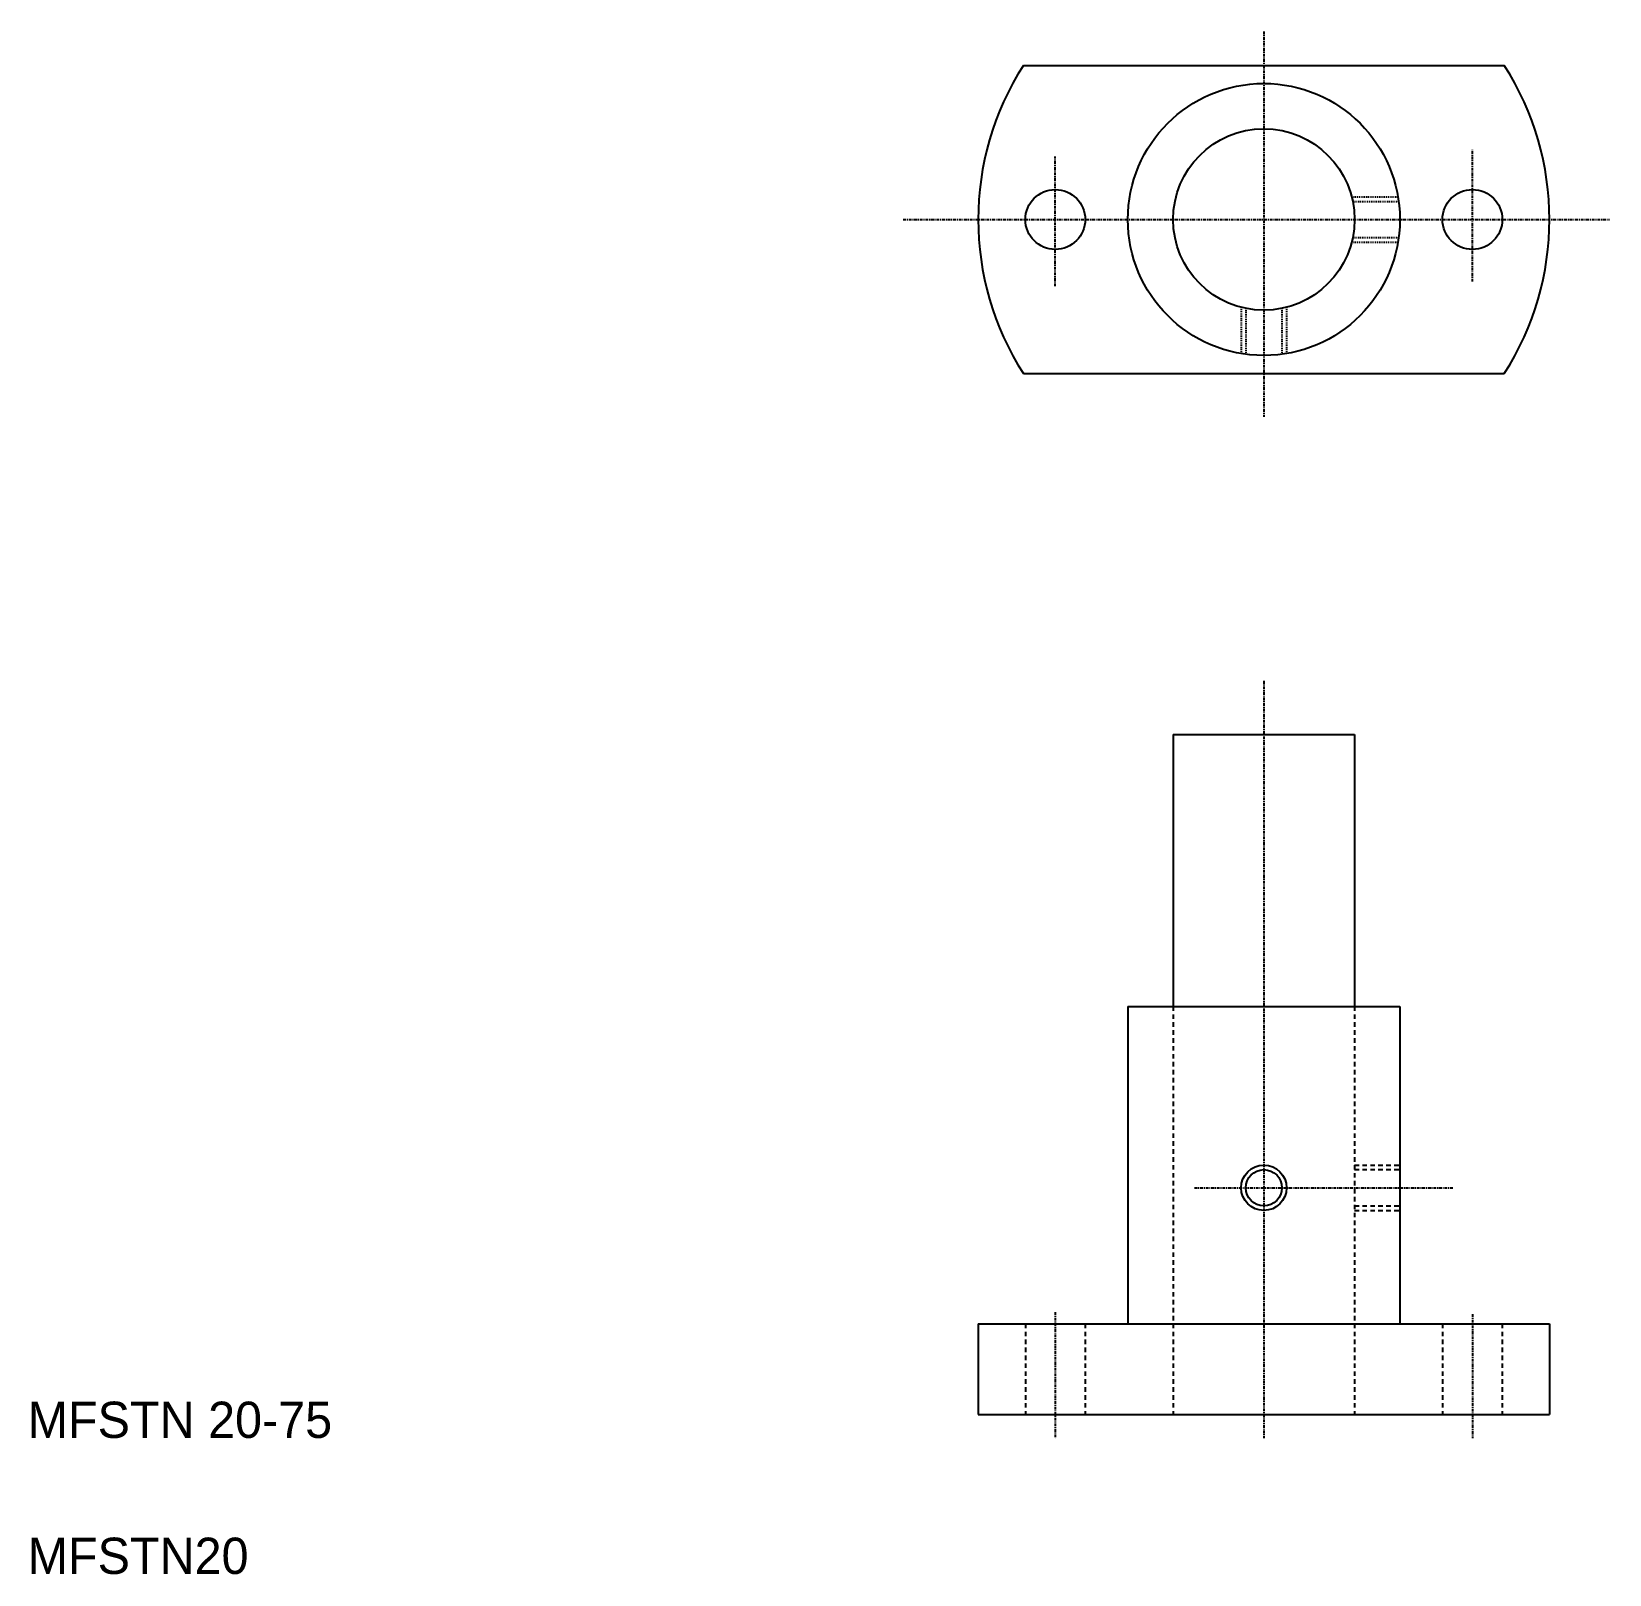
# Model space of a CAD drawing. Extents: x 10 to 184, y 10 to 180.
import ezdxf

# ---------------------------------------------------------------- set-up
doc = ezdxf.new("R2010")
doc.units = 0
doc.header["$LTSCALE"] = 0.25
for name, pattern in [('CENTER', [2, 1.25, -0.25, 0.25, -0.25]), ('DASHED', [3.5, 2, -1.5]), ('HIDDEN', [0.375, 0.25, -0.125])]:
    doc.linetypes.add(name, pattern=pattern)
doc.layers.get('0').update_dxf_attribs({"linetype": 'CONTINUOUS'})
doc.layers.add('CENTER', color=1, linetype='CENTER')

msp = doc.modelspace()

# ---------------------------------------------------------------- linework, layer by layer
at = {"color": 7, "linetype": 'CONTINUOUS'}
for p, q in [((119.82, 176.39), (172.86, 176.39)), ((119.82, 142.39), (172.86, 142.39)), ((136.34, 102.59), (136.34, 72.59)), ((156.34, 102.59), (156.34, 72.59)), ((131.34, 72.59), (131.34, 37.59)), ((161.34, 72.59), (161.34, 37.59)), ((114.84, 37.59), (114.84, 27.59)), ((177.84, 37.59), (177.84, 27.59))]:
    msp.add_line(p, q, dxfattribs=at)
at = {"color": 3, "linetype": 'HIDDEN'}
for p, q in [((156.02, 161.89), (161.13, 161.89)), ((156.14, 161.39), (161.21, 161.39)), ((156.02, 156.89), (161.13, 156.89)), ((156.14, 157.39), (161.21, 157.39)), ((143.84, 149.71), (143.84, 144.6)), ((148.84, 149.71), (148.84, 144.6)), ((144.34, 149.59), (144.34, 144.52)), ((148.34, 149.59), (148.34, 144.52))]:
    msp.add_line(p, q, dxfattribs=at)
for p, q in [((136.34, 102.59), (156.34, 102.59)), ((131.34, 72.59), (161.34, 72.59)), ((114.84, 37.59), (177.84, 37.59)), ((114.84, 27.59), (177.84, 27.59))]:
    msp.add_line(p, q)
at = {"color": 3, "linetype": 'DASHED'}
for p, q in [((136.34, 72.59), (136.34, 27.59)), ((156.34, 72.59), (156.34, 27.59)), ((156.34, 55.09), (161.34, 55.09)), ((156.34, 54.59), (161.34, 54.59)), ((156.34, 50.59), (161.34, 50.59)), ((156.34, 50.09), (161.34, 50.09)), ((120.04, 37.59), (120.04, 27.59)), ((126.64, 37.59), (126.64, 27.59)), ((166.04, 37.59), (166.04, 27.59)), ((172.64, 37.59), (172.64, 27.59))]:
    msp.add_line(p, q, dxfattribs=at)
for centre, radius in [((146.34, 159.39), 15), ((146.34, 159.39), 10), ((123.34, 159.39), 3.3), ((169.34, 159.39), 3.3), ((146.34, 52.59), 2)]:
    msp.add_circle(centre, radius)
at = {"color": 3}
msp.add_circle((146.34, 52.59), 2.5, dxfattribs=at)
for start, end in [(147.338, 212.662), (327.338, 32.662)]:
    msp.add_arc((146.34, 159.39), 31.5, start, end)
at = {"layer": 'CENTER', "color": 1, "linetype": 'CENTER'}
for p, q in [((146.34, 180.12), (146.34, 137.64)), ((169.34, 152.54), (169.34, 167.07)), ((123.34, 152.02), (123.34, 166.34)), ((106.56, 159.39), (184.45, 159.39)), ((146.34, 108.5), (146.34, 24.97)), ((138.7, 52.59), (167.21, 52.59)), ((123.34, 38.86), (123.34, 24.97)), ((169.34, 38.64), (169.34, 24.97))]:
    msp.add_line(p, q, dxfattribs=at)

# ---------------------------------------------------------------- texts
for s, p in [('MFSTN 20-75', (10, 25)), ('MFSTN20', (10, 10))]:
    msp.add_text(s, height=4).set_placement(p)

doc.saveas('drawing.dxf')
